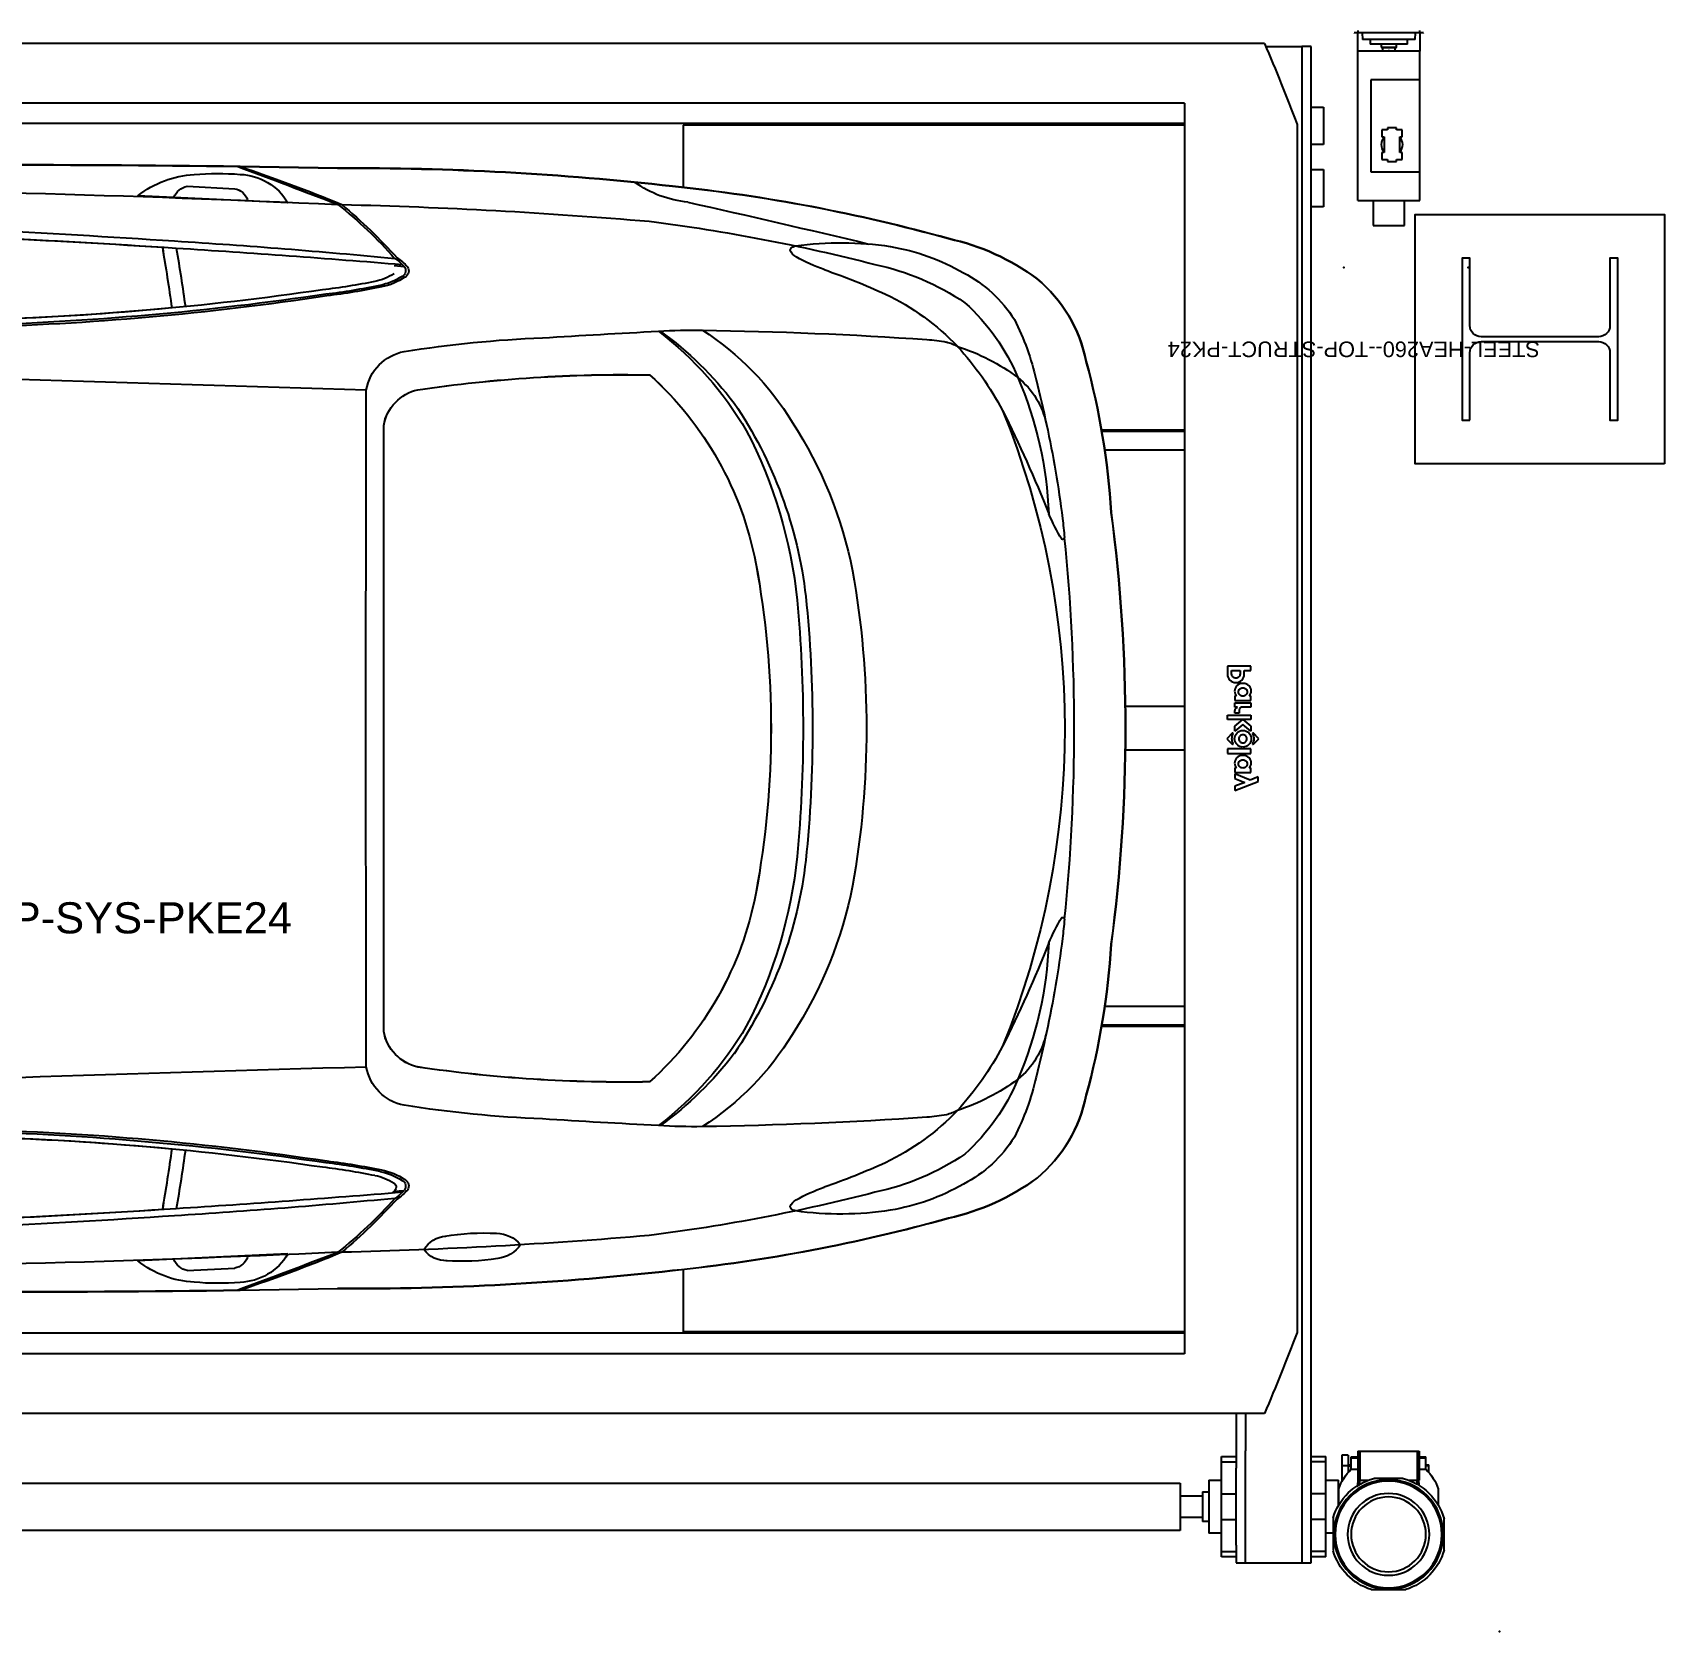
# Model space of a CAD drawing. Header units: millimetres. Extents: x 1822 to 16527, y -301 to 9797.
# Drawn here: x 3869.9 to 4131.9, y 5526.7 to 5783.5 of the extents above; entities that cross this region are included whole.
import ezdxf

# ---------------------------------------------------------------- set-up
doc = ezdxf.new("R2010")
doc.units = ezdxf.units.MM
doc.linetypes.add('PHANTOM', pattern=[12.7, 6.35, -1.27, 1.27, -1.27, 1.27, -1.27])
for name, color, linetype in [('PK24-LOGO', 7, 'Continuous'), ('PK24E', 7, 'Continuous'), ('PK24E-COMP-CAR', 7, 'Continuous'), ('PK24E-DATA', 7, 'Continuous'), ('PK24E-STRUCT-STEEL', 254, 'Continuous'), ('PKE24E-HIDDEN', 7, 'Continuous')]:
    doc.layers.add(name, color=color, linetype=linetype)
for name, color, linetype, true_color in [('PK24E-COMP-PALLET', 132, 'Continuous', 0x00b7c8), ('PK24E-HELPER', 253, 'PHANTOM', 0xa1a1a1), ('PK24E-SYS-LIFT', 31, 'Continuous', 0xffcc5a), ('PK24E-SYS-SHELF', 31, 'Continuous', 0xffcc5a)]:
    doc.layers.add(name, color=color, linetype=linetype, true_color=true_color)
doc.styles.get("Standard").update_dxf_attribs({"font": 'arial.ttf'})

# ---------------------------------------------------------------- blocks, each defined once
blk = doc.blocks.new('ELIFTTT-CHASIS--TOP-COMP-PKE24')
at = {"layer": 'PK24E-SYS-LIFT'}
for p, q in [((-284.75, 149.25), (-284.75, 145.25)), ((-283.91, 149.25), (-284.75, 149.25)), ((-279.75, 149.25), (-283.91, 149.25)), ((-279.75, 145.25), (-279.75, 149.25)), ((-287.25, 145.25), (-287.25, 140.65)), ((-277.25, 145.25), (-287.25, 145.25)), ((-277.25, 145.25), (-277.25, 121.25)), ((-279.35, 140.65), (-287.25, 140.65)), ((-287.25, 140.65), (-287.25, 125.85)), ((-283.48, 138.95), (-283.48, 138.62)), ((-282.02, 138.95), (-283.48, 138.95)), ((-282.02, 138.62), (-282.02, 138.95)), ((-279.35, 125.85), (-279.35, 140.65)), ((-284.4, 138.62), (-284.4, 137.52)), ((-283.48, 138.62), (-284.4, 138.62)), ((-284.4, 137.52), (-284.02, 137.52)), ((-284.02, 137.52), (-284.02, 134.98)), ((-281.1, 138.62), (-282.02, 138.62)), ((-281.48, 137.52), (-281.1, 137.52)), ((-281.48, 134.98), (-281.48, 137.52)), ((-281.1, 137.52), (-281.1, 138.62)), ((-284.4, 134.98), (-284.4, 133.88)), ((-284.02, 134.98), (-284.4, 134.98)), ((-284.4, 133.88), (-283.48, 133.88)), ((-283.48, 133.88), (-283.48, 133.55)), ((-282.02, 133.88), (-281.1, 133.88)), ((-282.02, 133.55), (-282.02, 133.88)), ((-281.1, 134.98), (-281.48, 134.98)), ((-281.1, 133.88), (-281.1, 134.98)), ((-283.48, 133.55), (-282.02, 133.55)), ((-287.25, 125.85), (-287.25, 121.25)), ((-287.25, 125.85), (-279.35, 125.85)), ((-287.25, 121.25), (-277.25, 121.25)), ((-287.25, 118.3), (-287.25, 121.25)), ((-283.4, 120.7), (-283.5, 120.6)), ((-283.5, 120.6), (-283.5, 120.1)), ((-281, 120.6), (-283.5, 120.6)), ((-283.4, 120.7), (-281.1, 120.7)), ((-283.25, 121.25), (-283.25, 120.7)), ((-281.25, 120.7), (-281.25, 121.25)), ((-281, 120.6), (-281.1, 120.7)), ((-281, 120.1), (-281, 120.6)), ((-277.25, 121.25), (-277.25, 118.3)), ((-287.82, 118.3), (-287.22, 118.3)), ((-287.22, 118.3), (-287.24, 117.91)), ((-287.22, 118.3), (-277.28, 118.3)), ((-286.47, 119.4), (-286.53, 118.3)), ((-286.47, 119.4), (-278.03, 119.4)), ((-285.25, 120.1), (-285.25, 119.4)), ((-285.25, 120.1), (-279.25, 120.1)), ((-279.25, 119.4), (-279.25, 120.1)), ((-277.97, 118.3), (-278.03, 119.4)), ((-277.26, 117.91), (-277.28, 118.3)), ((-277.28, 118.3), (-276.68, 118.3))]:
    blk.add_line(p, q, dxfattribs=at)
for start, end in [(137.63, 222.37), (317.63, 42.37)]:
    blk.add_arc((-282.75, 136.25), 1.72, start, end, dxfattribs=at)
for points, knots in [([(-282.41, 121.25), (-282.39, 121.24), (-282.34, 121.21), (-282.25, 121.2), (-282.16, 121.21), (-282.11, 121.24), (-282.09, 121.25)], [0, 0, 0, 0, 0.230406, 0.49981, 0.78779, 1, 1, 1, 1]), ([(-287.82, 118.3), (-287.82, 118.3), (-287.83, 118.3), (-287.83, 118.28), (-287.83, 118.28)], [0, 0, 0, 0, 0.487803, 1, 1, 1, 1]), ([(-276.67, 118.28), (-276.67, 118.28), (-276.67, 118.3), (-276.68, 118.3), (-276.68, 118.3)], [0, 0, 0, 0, 0.485402, 1, 1, 1, 1])]:
    blk.add_open_spline(points, degree=3, knots=knots, dxfattribs=at)
blk = doc.blocks.new('STEEL-HEA260--TOP-STRUCT-PK24')
at = {"layer": 'PK24E-STRUCT-STEEL', "color": 8, "true_color": 0x808080}
blk.add_lwpolyline([(11.25, 13), (11.25, 2.175, -0.4142136), (9.45, 0.375), (-9.45, 0.375, -0.4142136), (-11.25, 2.175), (-11.25, 13), (-12.5, 13), (-12.5, -13), (-11.25, -13), (-11.25, -2.175, -0.4142136), (-9.45, -0.375), (9.45, -0.375, -0.4142136), (11.25, -2.175), (11.25, -13), (12.5, -13), (12.5, 13)], format="xyb", close=True, dxfattribs=at)
at = {"layer": 'PKE24E-HIDDEN'}
blk.add_attdef('COMP_TYPE', (0, 0.375), '', height=2.5, dxfattribs=at)
blk = doc.blocks.new('STEEL-HEA260-WPLATE-TOP-STRUCT-PK24')
at = {"layer": 'PK24E-STRUCT-STEEL', "color": 8, "true_color": 0x808080}
blk.add_lwpolyline([(-20, 20), (20, 20), (20, -20), (-20, -20)], close=True, dxfattribs=at)
blk.add_blockref('STEEL-HEA260--TOP-STRUCT-PK24', (0, 0)).add_auto_attribs({'COMP_TYPE': 'STEEL-HEA260--TOP-STRUCT-PK24'})
blk = doc.blocks.new('ELIFT-COLUMNS--TOP-COMP-PKE24')
blk.add_blockref('STEEL-HEA260-WPLATE-TOP-STRUCT-PK24', (-306.5, 167.5))
blk = doc.blocks.new('ELIFTTT---TOP-SYS-PKE24')
for name in ['ELIFT-COLUMNS--TOP-COMP-PKE24', 'ELIFTTT-CHASIS--TOP-COMP-PKE24']:
    blk.add_blockref(name, (0, 0))
at = {"layer": 'PK24E-DATA'}
for tag, p in [('COMP_TYPE', (3.47, 12.51)), ('LAYOUT_ID', (3.47, 2.51)), ('SYSTEM_ID', (3.47, -7.49)), ('CARRIER_ID', (3.47, -17.49)), ('CON_CARS', (3.47, -27.49))]:
    blk.add_attdef(tag, p, '', height=5, dxfattribs=at)
blk = doc.blocks.new('SEDAN---TOP-COMP-PKE24')
at = {"layer": 'PK24E-COMP-CAR'}
for p, q in [((97.78, 90.23), (113.41, 89.96)), ((89.22, 87.05), (96.9, 86.66)), ((105.43, 84.4), (81.33, 85.52)), ((122.48, 74.33), (122.11, 74.63)), ((122.48, 74.33), (124.09, 74.18)), ((123.8, 74.5), (124.09, 74.18)), ((120.81, 48.65), (120.81, -48.65)), ((122.48, -74.33), (124.09, -74.18)), ((123.8, -74.5), (124.09, -74.18)), ((105.43, -84.4), (81.33, -85.52)), ((89.22, -87.05), (96.9, -86.66)), ((97.78, -90.23), (113.41, -89.96))]:
    blk.add_line(p, q, dxfattribs=at)
blk.add_lwpolyline([(10.57, 90.02, -0.008053), (97.78, 90.23), (113.41, 89.96, -0.029408), (167.21, 87.06, -0.042052), (211.54, 78.64, -0.105095), (225.75, 72.2, -0.171896), (233.64, 58.91, -0.050927), (237.67, 34.67, -0.065564), (237.67, -34.67, -0.050927), (233.64, -58.91, -0.171896), (225.75, -72.2, -0.105095), (211.54, -78.64, -0.042052), (167.21, -87.06, -0.029408), (113.41, -89.96), (97.78, -90.23, -0.008053), (10.57, -90.02, -0.000309)], format="xyb", dxfattribs=at)
for points in [[(25.28, 80.15, -0.016235), (28.25, 65.14, 0.00745), (54.29, 65.56, 0.017199), (86.77, 67.51, 0.008624), (85.26, 77.28, 0.007485)], [(126.3, 54.38, 0.304088), (120.81, 48.65), (120.81, -48.65, 0.304088), (126.3, -54.38, 0.041268), (163.52, -56.77, 0.163886), (180.58, -26.5, 0.091893), (180.58, 26.5, 0.163886), (163.52, 56.77, 0.041268)], [(28.25, -65.14, -0.016235), (25.28, -80.15, 0.007485), (85.26, -77.28, 0.008624), (86.77, -67.51, 0.017199), (54.29, -65.56, 0.00745)]]:
    blk.add_lwpolyline(points, format="xyb", close=True, dxfattribs=at)
for centre, radius, start, end in [((60.59, -2617.2), 2707.68, 89.21283, 91.05848), ((94.26, 47.96), 41.15, 85.1459, 95.4212), ((-293.91, -966.2), 1126.56, 68.80125, 69.67692), ((7.29, -176.06), 281.25, 67.6811, 71.2298), ((115.73, -368.46), 458.42, 83.5521, 90.29), ((0.75, -2315.17), 2401.94, 87.31052, 89.70092), ((91.15, 73.14), 15.8, 92.8336, 128.4058), ((89.88, 84.08), 3.04, 102.5121, 156.3046), ((96.44, 84.06), 2.64, 18.3022, 80.0312), ((97.45, 79.7), 9.26, 30.4462, 88.2202), ((139.42, -180.22), 268.73, 74.431, 84.063), ((69.93, 29.14), 70.13, 41.3553, 51.6379), ((94.27, -735.78), 820.14, 85.15985, 88.61477), ((53.37, 12.12), 94.18, 42.3548, 49.8521), ((130.81, 81.06), 4.42, 87.5979, 143.4152), ((133.45, 49.46), 36.11, 80.9538, 94.1886), ((138.58, 80.08), 5.07, 34.0026, 83.7533), ((-33.65, -1742.8), 1825.08, 86.20281, 88.16358), ((131.06, 85.96), 4.42, 210.8879, 266.7052), ((136.82, 117.13), 36.11, 260.1145, 273.3493), ((138.88, 86.15), 5.07, 270.5498, 320.3005), ((126.83, -208.42), 292.15, 75.5537, 82.7962), ((-40.59, -1924.38), 2005.61, 86.33841, 88.1264), ((203.48, 42), 37.52, 53.5971, 77.5949), ((-197.26, 28.6), 286.68, 7.7985, 9.7757), ((19.59, -1003.28), 1083.66, 84.54654, 86.42201), ((-192.67, 28.85), 284.29, 7.8575, 9.7787), ((-42.72, -1961.75), 2043.04, 85.32494, 86.34579), ((186.57, 76.77), 0.494, 129.2513, 176.9497), ((187.85, 77.41), 1.87, 199.2077, 244.3684), ((187.48, 75.5), 2.05, 104.9203, 126.3831), ((194.18, 25.29), 52.7, 81.2711, 97.8931), ((196.47, 42.86), 34.98, 60.0524, 80.5948), ((121.98, 73.67), 0.827, 307.5335, 52.783), ((118.65, 69.33), 7.29, 45.0659, 57.3941), ((119.22, 69.61), 7.04, 39.9295, 57.8756), ((123.26, 73.51), 1.07, 299.4491, 38.8727), ((123.66, 73.47), 1.17, 299.3514, 34.4026), ((200.54, 99.37), 27.23, 240.2717, 250.7282), ((156.6, -28.17), 107.67, 65.4151, 71.057), ((191.31, 34.66), 40.71, 55.877, 78.0896), ((98.54, 174.84), 105.16, 276.7852, 281.4395), ((98.59, 175.86), 106.94, 276.9364, 281.6426), ((98.5, 176.78), 108.13, 277.0023, 281.7071), ((117.61, 80.7), 9.1, 281.3583, 302.3899), ((118.02, 81.66), 10.75, 281.5451, 302.4414), ((118.64, 80.77), 10.03, 280.3524, 303.9003), ((204.14, 54.36), 21.21, 32.1506, 62.5032), ((210.94, 54.42), 23.14, 11.2056, 50.22), ((42.27, 538.54), 473.13, 271.4558, 278.3489), ((40.47, 551.19), 486.69, 271.641, 278.3926), ((43.18, 517.82), 453.56, 271.423, 278.6866), ((184.17, 33.83), 39.83, 43.7152, 64.3709), ((191.91, 43.6), 33.28, 22.4936, 48.0772), ((185.1, 46.71), 41.56, 12.9085, 27.0964), ((250.68, -1623.18), 1689.13, 92.90937, 93.54287), ((170.81, -28.86), 92.82, 89.2731, 93.6198), ((131.82, 20.25), 54.69, 30.2777, 52.7207), ((131.89, 17.61), 56.95, 37.4412, 54.1701), ((161.23, -630.98), 695.01, 86.13621, 89.11285), ((146.89, 24.97), 46.36, 31.4915, 57.2212), ((125.55, 53), 7.66, 100.9038, 169.9775), ((154.02, -128.07), 190.95, 92.3174, 99.017), ((205.84, 33.15), 29.38, 79.4948, 85.6599), ((209.09, 54.07), 8.25, 62.0609, 75.2343), ((202.54, 29.3), 33.7, 53.3329, 71.9981), ((176.71, 28.17), 49.14, 27.7511, 42.4711), ((396.89, 10097.96), 10047.5, 267.772041, 268.409436), ((116.96, 27.06), 120.95, 3.6064, 15.2679), ((159.36, -169.54), 226.34, 88.9472, 98.3998), ((127.12, 16.32), 54.42, 10.7856, 48.0145), ((214.75, 46.36), 12.73, 11.1246, 51.5606), ((165.67, 31.9), 62.01, 2.3622, 23.2046), ((73.91, 17.65), 156.47, 11.4902, 14.1867), ((38507.92, 0), 38389.96, 179.918916, 180.081084), ((127.83, 47.42), 7.13, 102.4032, 170.0587), ((119.54, 13.27), 69.51, 6.5279, 34.0955), ((94.81, 0), 135.38, 337.8449, 22.1551), ((32.35, -43.02), 210.09, 21.6408, 26.6018), ((111.67, 12.78), 75.95, 5.882, 27.4799), ((127.86, 11.49), 69.65, 11.4325, 32.7677), ((75.67, 15.25), 155.25, 6.8321, 12.4866), ((261.66, 49.18), 37.08, 203.3989, 210.465), ((-25.6, 0), 265.54, 352.4977, 7.5023), ((188.44, 27.93), 41.78, 3.7238, 7.9632), ((229.84, 30.63), 0.284, 239.4556, 4.0705), ((-71.6, 0.01), 303.27, 354.2027, 5.7986), ((37.61, 0), 145.4, 349.4993, 10.5007), ((53.43, 0), 144.91, 349.9468, 10.0532), ((-17.83, 0), 207.52, 354.1451, 5.8549), ((-35.79, 0), 223.95, 354.7316, 5.2684), ((111.67, -12.78), 75.95, 332.5201, 354.118), ((119.54, -13.27), 69.51, 325.9045, 353.4721), ((127.86, -11.49), 69.65, 327.2323, 348.5675), ((127.12, -16.32), 54.42, 311.9855, 349.2144), ((261.66, -49.18), 37.08, 149.535, 156.6011), ((229.84, -30.63), 0.284, 355.9295, 120.5444), ((188.44, -27.93), 41.78, 352.0368, 356.2762), ((75.67, -15.25), 155.25, 347.5134, 353.1679), ((32.35, 43.02), 210.09, 333.3982, 338.3592), ((165.67, -31.9), 62.01, 336.7954, 357.6378), ((116.96, -27.06), 120.95, 344.7321, 356.3936), ((127.83, -47.42), 7.13, 189.9413, 257.5968), ((131.82, -20.25), 54.69, 307.2793, 329.7223), ((146.89, -24.97), 46.36, 302.7788, 328.5085), ((214.75, -46.36), 12.73, 308.4394, 348.8754), ((73.91, -17.65), 156.47, 345.8133, 348.5098), ((131.89, -17.61), 56.95, 305.8299, 322.5588), ((176.71, -28.17), 49.14, 317.5289, 332.2489), ((396.89, -10097.96), 10047.5, 91.590564, 92.227959), ((125.55, -53), 7.66, 190.0225, 259.0962), ((159.36, 169.54), 226.34, 261.6002, 271.0528), ((202.54, -29.3), 33.7, 288.0019, 306.6671), ((191.91, -43.6), 33.28, 311.9228, 337.5064), ((185.1, -46.71), 41.56, 332.9036, 347.0915), ((210.94, -54.42), 23.14, 309.78, 348.7944), ((154.02, 128.07), 190.95, 260.983, 267.6826), ((250.68, 1623.18), 1689.13, 266.45713, 267.09063), ((161.23, 630.98), 695.01, 270.88715, 273.86379), ((184.17, -33.83), 39.83, 295.6291, 316.2848), ((205.84, -33.15), 29.38, 274.3401, 280.5052), ((209.09, -54.07), 8.25, 284.7657, 297.9391), ((40.47, -551.19), 486.69, 81.6074, 88.359), ((43.18, -517.82), 453.56, 81.3134, 88.577), ((170.81, 28.86), 92.82, 266.3802, 270.7269), ((42.27, -538.54), 473.13, 81.6511, 88.5442), ((-197.26, -28.6), 286.68, 350.2243, 352.2015), ((-192.67, -28.85), 284.29, 350.2213, 352.1425), ((204.14, -54.36), 21.21, 297.4968, 327.8494), ((98.54, -174.84), 105.16, 78.5605, 83.2148), ((98.59, -175.86), 106.94, 78.3574, 83.0636), ((98.5, -176.78), 108.13, 78.2929, 82.9977), ((156.6, 28.17), 107.67, 288.943, 294.5849), ((191.31, -34.66), 40.71, 281.9104, 304.123), ((117.61, -80.7), 9.1, 57.6101, 78.6417), ((118.02, -81.66), 10.75, 57.5586, 78.4549), ((118.64, -80.77), 10.03, 56.0997, 79.6476), ((123.26, -73.51), 1.07, 321.1273, 60.5509), ((123.66, -73.47), 1.17, 325.5974, 60.6486), ((196.47, -42.86), 34.98, 279.4052, 299.9476), ((203.48, -42), 37.52, 282.4051, 306.4029), ((19.59, 1003.28), 1083.66, 273.57799, 275.45346), ((-42.72, 1961.75), 2043.04, 273.65421, 274.67506), ((69.93, -29.14), 70.13, 308.3621, 318.6447), ((53.37, -12.12), 94.18, 310.1479, 317.6452), ((118.65, -69.33), 7.29, 302.6059, 314.9341), ((119.22, -69.61), 7.04, 302.1244, 320.0705), ((126.83, 208.42), 292.15, 277.2038, 284.4463), ((187.85, -77.41), 1.87, 115.6316, 160.7923), ((200.54, -99.37), 27.23, 109.2718, 119.7283), ((-33.65, 1742.8), 1825.08, 271.83642, 273.79719), ((-40.59, 1924.38), 2005.61, 271.8736, 273.66159), ((-246.73, 1783.89), 1914.22, 282.56403, 283.45609), ((186.57, -76.77), 0.494, 183.0503, 230.7487), ((187.48, -75.5), 2.05, 233.6169, 255.0797), ((194.18, -25.29), 52.7, 262.1069, 278.7289), ((139.42, 180.22), 268.73, 275.937, 285.569), ((94.27, 735.78), 820.14, 271.38523, 274.84015), ((0.75, 2315.17), 2401.94, 270.29908, 272.68948), ((91.15, -73.14), 15.8, 231.5942, 267.1664), ((89.88, -84.08), 3.04, 203.6954, 257.4879), ((96.44, -84.06), 2.64, 279.9688, 341.6978), ((-293.91, 966.2), 1126.56, 290.32308, 291.19875), ((97.45, -79.7), 9.26, 271.7798, 329.5538), ((7.29, 176.06), 281.25, 288.7702, 292.3189), ((171.42, -102.14), 17.73, 95.6452, 125.5224), ((94.26, -47.96), 41.15, 264.5788, 274.8541), ((115.73, 368.46), 458.42, 269.71, 276.4479), ((60.59, 2617.2), 2707.68, 268.94152, 270.78717)]:
    blk.add_arc(centre, radius, start, end, dxfattribs=at)
blk = doc.blocks.new('LOGO----DECOR-PK24')
at = {"layer": 'PK24-LOGO'}
for p, q in [((-10, 2.13), (-8.71, 2.13)), ((-10, -1.62), (-10, 2.13)), ((-9.29, 1.47), (-9.29, 0.11)), ((-8.76, 1.47), (-9.29, 1.47)), ((-9.29, 0.11), (-8.76, 0.11)), ((-8.61, 1.46), (-8.76, 1.47)), ((-8.76, 0.11), (-8.61, 0.13)), ((-8.71, 2.13), (-8.43, 2.11)), ((-8.48, 1.42), (-8.61, 1.46)), ((-8.61, 0.13), (-8.48, 0.17)), ((-8.36, 1.35), (-8.48, 1.42)), ((-8.48, 0.17), (-8.36, 0.23)), ((-8.43, 2.11), (-8.3, 2.07)), ((-8.26, 1.27), (-8.36, 1.35)), ((-8.36, 0.23), (-8.26, 0.31)), ((-8.3, 2.07), (-8.17, 2.03)), ((-8.19, 1.17), (-8.26, 1.27)), ((-8.26, 0.31), (-8.19, 0.41)), ((-8.13, 1.05), (-8.19, 1.17)), ((-8.19, 0.41), (-8.13, 0.53)), ((-8.17, 2.03), (-7.94, 1.9)), ((-8.09, 0.93), (-8.13, 1.05)), ((-8.13, 0.53), (-8.09, 0.66)), ((-8.08, 0.79), (-8.09, 0.93)), ((-8.09, 0.66), (-8.08, 0.79)), ((-7.94, 1.9), (-7.74, 1.74)), ((-7.74, 1.74), (-7.58, 1.55)), ((-7.58, 0.04), (-7.74, -0.16)), ((-7.58, 1.55), (-7.46, 1.32)), ((-7.46, 0.27), (-7.58, 0.04)), ((-7.46, 1.32), (-7.38, 1.06)), ((-7.38, 0.52), (-7.46, 0.27)), ((-7.38, 1.06), (-7.36, 0.79)), ((-7.36, 0.79), (-7.38, 0.52)), ((-7.19, -0.02), (-7.16, 0.13)), ((-7.16, 0.13), (-7.11, 0.26)), ((-7.11, 0.26), (-6.98, 0.49)), ((-6.98, 0.49), (-6.82, 0.68)), ((-6.82, 0.68), (-6.62, 0.82)), ((-6.62, 0.82), (-6.41, 0.92)), ((-6.42, 0.06), (-6.48, -0.05)), ((-6.33, 0.17), (-6.42, 0.06)), ((-6.41, 0.92), (-6.19, 0.98)), ((-6.23, 0.25), (-6.33, 0.17)), ((-6.11, 0.31), (-6.23, 0.25)), ((-6.19, 0.98), (-5.97, 1)), ((-5.98, 0.35), (-6.11, 0.31)), ((-5.84, 0.36), (-5.98, 0.35)), ((-5.97, 1), (-5.74, 0.98)), ((-5.71, 0.35), (-5.84, 0.36)), ((-5.74, 0.98), (-5.53, 0.92)), ((-5.58, 0.31), (-5.71, 0.35)), ((-5.47, 0.24), (-5.58, 0.31)), ((-5.53, 0.92), (-5.35, 0.82)), ((-5.37, 0.16), (-5.47, 0.24)), ((-5.29, 0.06), (-5.37, 0.16)), ((-5.35, 0.82), (-5.21, 0.7)), ((-5.23, -0.06), (-5.29, 0.06)), ((-5.21, 0.7), (-5.21, 0.95)), ((-5.21, 0.95), (-4.5, 0.95)), ((-4.5, 0.95), (-4.5, -1.62)), ((-3.41, 0.95), (-4.11, 0.95)), ((-4.11, 0.95), (-4.11, -1.62)), ((-3.41, 0.53), (-3.41, 0.95)), ((-3.36, 0.62), (-3.41, 0.53)), ((-3.37, -0.03), (-3.32, 0.06)), ((-3.29, 0.71), (-3.36, 0.62)), ((-3.32, 0.06), (-3.26, 0.13)), ((-3.22, 0.78), (-3.29, 0.71)), ((-3.26, 0.13), (-3.19, 0.19)), ((-3.14, 0.84), (-3.22, 0.78)), ((-3.19, 0.19), (-3.11, 0.23)), ((-3.05, 0.89), (-3.14, 0.84)), ((-3.11, 0.23), (-3.02, 0.26)), ((-2.94, 0.92), (-3.05, 0.89)), ((-3.02, 0.26), (-2.92, 0.27)), ((-2.83, 0.94), (-2.94, 0.92)), ((-2.92, 0.27), (-2.42, 0.27)), ((-2.7, 0.95), (-2.83, 0.94)), ((-2.42, 0.95), (-2.7, 0.95)), ((-2.42, 0.27), (-2.42, 0.95)), ((-1.42, 2.13), (-2.13, 2.13)), ((-2.13, 2.13), (-2.13, -1.62)), ((-1.42, -1.62), (-1.42, 2.13)), ((-0.37, 0.95), (-1.42, -0.33)), ((-0.61, -0.33), (0.44, 0.95)), ((0.44, 0.95), (-0.37, 0.95)), ((0.44, 0.19), (0.36, -0.06)), ((0.56, 0.41), (0.44, 0.19)), ((0.72, 0.61), (0.56, 0.41)), ((0.92, 0.77), (0.72, 0.61)), ((0.77, 1.32), (0.79, 1.37)), ((0.78, 1.26), (0.77, 1.32)), ((0.81, 1.24), (0.78, 1.26)), ((0.79, 1.37), (1.61, 2.19)), ((0.85, 1.23), (0.81, 1.24)), ((0.89, 1.24), (0.85, 1.23)), ((1.07, 1.32), (0.89, 1.24)), ((1.15, 0.9), (0.92, 0.77)), ((1.27, 1.37), (1.07, 1.32)), ((1.07, -0.08), (1.13, 0.03)), ((1.13, 0.03), (1.21, 0.12)), ((1.4, 0.98), (1.15, 0.9)), ((1.21, 0.12), (1.3, 0.2)), ((1.46, 1.41), (1.27, 1.37)), ((1.3, 0.2), (1.41, 0.26)), ((1.67, 1), (1.4, 0.98)), ((1.41, 0.26), (1.54, 0.3)), ((1.67, 1.42), (1.46, 1.41)), ((1.54, 0.3), (1.67, 0.31)), ((1.61, 2.19), (1.67, 2.21)), ((1.67, 2.21), (1.73, 2.19)), ((1.87, 1.41), (1.67, 1.42)), ((1.94, 0.98), (1.67, 1)), ((1.67, 0.31), (1.8, 0.3)), ((1.73, 2.19), (2.54, 1.37)), ((1.8, 0.3), (1.92, 0.26)), ((2.07, 1.37), (1.87, 1.41)), ((1.92, 0.26), (2.03, 0.2)), ((2.19, 0.9), (1.94, 0.98)), ((2.03, 0.2), (2.13, 0.12)), ((2.26, 1.32), (2.07, 1.37)), ((2.13, 0.12), (2.2, 0.03)), ((2.41, 0.77), (2.19, 0.9)), ((2.2, 0.03), (2.26, -0.08)), ((2.45, 1.24), (2.26, 1.32)), ((2.61, 0.61), (2.41, 0.77)), ((2.48, 1.23), (2.45, 1.24)), ((2.52, 1.24), (2.48, 1.23)), ((2.55, 1.26), (2.52, 1.24)), ((2.54, 1.37), (2.57, 1.32)), ((2.57, 1.32), (2.55, 1.26)), ((2.78, 0.41), (2.61, 0.61)), ((2.9, 0.19), (2.78, 0.41)), ((2.98, -0.06), (2.9, 0.19)), ((3.31, 2.13), (4.01, 2.13)), ((3.31, -1.62), (3.31, 2.13)), ((4.01, 2.13), (4.01, -1.62)), ((4.37, -0.02), (4.4, 0.13)), ((4.4, 0.13), (4.45, 0.26)), ((4.45, 0.26), (4.58, 0.49)), ((4.58, 0.49), (4.74, 0.68)), ((4.74, 0.68), (4.93, 0.82)), ((4.93, 0.82), (5.15, 0.92)), ((5.14, 0.06), (5.08, -0.05)), ((5.23, 0.17), (5.14, 0.06)), ((5.15, 0.92), (5.37, 0.98)), ((5.33, 0.25), (5.23, 0.17)), ((5.45, 0.31), (5.33, 0.25)), ((5.37, 0.98), (5.59, 1)), ((5.58, 0.35), (5.45, 0.31)), ((5.72, 0.36), (5.58, 0.35)), ((5.59, 1), (5.82, 0.98)), ((5.85, 0.35), (5.72, 0.36)), ((5.82, 0.98), (6.03, 0.92)), ((5.98, 0.31), (5.85, 0.35)), ((6.09, 0.24), (5.98, 0.31)), ((6.03, 0.92), (6.21, 0.82)), ((6.19, 0.16), (6.09, 0.24)), ((6.27, 0.06), (6.19, 0.16)), ((6.21, 0.82), (6.35, 0.7)), ((6.32, -0.06), (6.27, 0.06)), ((6.35, 0.7), (6.35, 0.95)), ((6.35, 0.95), (7.06, 0.95)), ((7.06, 0.95), (7.06, -1.62)), ((8.33, -1.51), (7.31, 0.95)), ((7.31, 0.95), (8.05, 0.95)), ((8.05, 0.95), (8.68, -0.63)), ((10, 0.95), (8.51, -2.81)), ((8.68, -0.63), (9.27, 0.95)), ((9.27, 0.95), (10, 0.95)), ((-9.29, -1.62), (-10, -1.62)), ((-8.71, -0.55), (-9.29, -0.55)), ((-9.29, -0.55), (-9.29, -1.62)), ((-8.43, -0.52), (-8.71, -0.55)), ((-8.3, -0.49), (-8.43, -0.52)), ((-8.17, -0.44), (-8.3, -0.49)), ((-7.94, -0.32), (-8.17, -0.44)), ((-7.74, -0.16), (-7.94, -0.32)), ((-7.22, -0.33), (-7.21, -0.17)), ((-7.21, -0.5), (-7.22, -0.33)), ((-7.21, -0.17), (-7.19, -0.02)), ((-7.19, -0.65), (-7.21, -0.5)), ((-7.16, -0.79), (-7.19, -0.65)), ((-7.1, -0.92), (-7.16, -0.79)), ((-6.97, -1.15), (-7.1, -0.92)), ((-6.81, -1.34), (-6.97, -1.15)), ((-6.62, -1.48), (-6.81, -1.34)), ((-6.41, -1.59), (-6.62, -1.48)), ((-6.52, -0.18), (-6.53, -0.33)), ((-6.53, -0.33), (-6.52, -0.47)), ((-6.48, -0.05), (-6.52, -0.18)), ((-6.52, -0.47), (-6.48, -0.6)), ((-6.48, -0.6), (-6.42, -0.72)), ((-6.42, -0.72), (-6.33, -0.82)), ((-6.19, -1.65), (-6.41, -1.59)), ((-6.33, -0.82), (-6.23, -0.9)), ((-6.23, -0.9), (-6.11, -0.97)), ((-5.98, -1.67), (-6.19, -1.65)), ((-6.11, -0.97), (-5.98, -1.01)), ((-5.98, -1.01), (-5.84, -1.02)), ((-5.74, -1.65), (-5.98, -1.67)), ((-5.84, -1.02), (-5.71, -1.01)), ((-5.53, -1.57), (-5.74, -1.65)), ((-5.71, -1.01), (-5.58, -0.97)), ((-5.58, -0.97), (-5.47, -0.9)), ((-5.35, -1.47), (-5.53, -1.57)), ((-5.47, -0.9), (-5.37, -0.82)), ((-5.37, -0.82), (-5.29, -0.72)), ((-5.21, -1.33), (-5.35, -1.47)), ((-5.29, -0.72), (-5.23, -0.6)), ((-5.2, -0.19), (-5.23, -0.06)), ((-5.23, -0.6), (-5.2, -0.47)), ((-5.21, -1.62), (-5.21, -1.33)), ((-5.21, -1.33), (-5.21, -1.33)), ((-4.5, -1.62), (-5.21, -1.62)), ((-5.19, -0.33), (-5.2, -0.19)), ((-5.2, -0.47), (-5.19, -0.33)), ((-4.11, -1.62), (-3.41, -1.62)), ((-3.41, -0.21), (-3.4, -0.12)), ((-3.41, -1.62), (-3.41, -0.21)), ((-3.4, -0.12), (-3.37, -0.03)), ((-2.13, -1.62), (-1.42, -1.62)), ((-1.42, -0.33), (-0.37, -1.62)), ((0.44, -1.62), (-0.61, -0.33)), ((-0.37, -1.62), (0.44, -1.62)), ((0.36, -0.06), (0.33, -0.33)), ((0.33, -0.33), (0.36, -0.6)), ((0.36, -0.6), (0.44, -0.85)), ((0.44, -0.85), (0.56, -1.08)), ((0.56, -1.08), (0.72, -1.28)), ((0.72, -1.28), (0.92, -1.44)), ((0.77, -1.98), (0.78, -1.93)), ((0.79, -2.04), (0.77, -1.98)), ((0.78, -1.93), (0.81, -1.9)), ((1.61, -2.85), (0.79, -2.04)), ((0.81, -1.9), (0.85, -1.89)), ((0.85, -1.89), (0.89, -1.9)), ((0.89, -1.9), (1.07, -1.98)), ((0.92, -1.44), (1.15, -1.56)), ((1.02, -0.33), (1.03, -0.2)), ((1.03, -0.46), (1.02, -0.33)), ((1.03, -0.2), (1.07, -0.08)), ((1.07, -0.59), (1.03, -0.46)), ((1.13, -0.7), (1.07, -0.59)), ((1.07, -1.98), (1.27, -2.04)), ((1.21, -0.79), (1.13, -0.7)), ((1.15, -1.56), (1.4, -1.64)), ((1.3, -0.87), (1.21, -0.79)), ((1.27, -2.04), (1.46, -2.07)), ((1.41, -0.93), (1.3, -0.87)), ((1.4, -1.64), (1.67, -1.67)), ((1.54, -0.97), (1.41, -0.93)), ((1.46, -2.07), (1.67, -2.09)), ((1.67, -0.98), (1.54, -0.97)), ((1.8, -0.97), (1.67, -0.98)), ((1.67, -1.67), (1.94, -1.64)), ((1.67, -2.09), (1.87, -2.07)), ((2.54, -2.04), (1.73, -2.85)), ((1.92, -0.93), (1.8, -0.97)), ((1.87, -2.07), (2.07, -2.04)), ((2.03, -0.87), (1.92, -0.93)), ((1.94, -1.64), (2.19, -1.56)), ((2.13, -0.79), (2.03, -0.87)), ((2.07, -2.04), (2.26, -1.98)), ((2.2, -0.7), (2.13, -0.79)), ((2.19, -1.56), (2.41, -1.44)), ((2.26, -0.59), (2.2, -0.7)), ((2.26, -0.08), (2.3, -0.2)), ((2.3, -0.46), (2.26, -0.59)), ((2.26, -1.98), (2.45, -1.9)), ((2.3, -0.2), (2.31, -0.33)), ((2.31, -0.33), (2.3, -0.46)), ((2.41, -1.44), (2.61, -1.28)), ((2.45, -1.9), (2.48, -1.89)), ((2.48, -1.89), (2.52, -1.9)), ((2.52, -1.9), (2.55, -1.93)), ((2.57, -1.98), (2.54, -2.04)), ((2.55, -1.93), (2.57, -1.98)), ((2.61, -1.28), (2.78, -1.08)), ((2.78, -1.08), (2.9, -0.85)), ((2.9, -0.85), (2.98, -0.6)), ((3, -0.33), (2.98, -0.06)), ((2.98, -0.6), (3, -0.33)), ((4.01, -1.62), (3.31, -1.62)), ((4.34, -0.17), (4.37, -0.02)), ((4.34, -0.33), (4.34, -0.17)), ((4.34, -0.5), (4.34, -0.33)), ((4.37, -0.65), (4.34, -0.5)), ((4.4, -0.79), (4.37, -0.65)), ((4.46, -0.92), (4.4, -0.79)), ((4.59, -1.15), (4.46, -0.92)), ((4.75, -1.34), (4.59, -1.15)), ((4.94, -1.48), (4.75, -1.34)), ((5.15, -1.59), (4.94, -1.48)), ((5.04, -0.18), (5.03, -0.33)), ((5.03, -0.33), (5.04, -0.47)), ((5.08, -0.05), (5.04, -0.18)), ((5.04, -0.47), (5.08, -0.6)), ((5.08, -0.6), (5.14, -0.72)), ((5.14, -0.72), (5.23, -0.82)), ((5.37, -1.65), (5.15, -1.59)), ((5.23, -0.82), (5.33, -0.9)), ((5.33, -0.9), (5.45, -0.97)), ((5.58, -1.67), (5.37, -1.65)), ((5.45, -0.97), (5.58, -1.01)), ((5.58, -1.01), (5.72, -1.02)), ((5.81, -1.65), (5.58, -1.67)), ((5.72, -1.02), (5.85, -1.01)), ((6.03, -1.57), (5.81, -1.65)), ((5.85, -1.01), (5.98, -0.97)), ((5.98, -0.97), (6.09, -0.9)), ((6.21, -1.47), (6.03, -1.57)), ((6.09, -0.9), (6.19, -0.82)), ((6.19, -0.82), (6.27, -0.72)), ((6.35, -1.33), (6.21, -1.47)), ((6.27, -0.72), (6.32, -0.6)), ((6.36, -0.19), (6.32, -0.06)), ((6.32, -0.6), (6.36, -0.47)), ((6.35, -1.62), (6.35, -1.33)), ((6.35, -1.33), (6.35, -1.33)), ((7.06, -1.62), (6.35, -1.62)), ((6.37, -0.33), (6.36, -0.19)), ((6.36, -0.47), (6.37, -0.33)), ((7.8, -2.81), (8.33, -1.51)), ((1.67, -2.88), (1.61, -2.85)), ((1.73, -2.85), (1.67, -2.88)), ((8.51, -2.81), (7.8, -2.81))]:
    blk.add_line(p, q, dxfattribs=at)
blk = doc.blocks.new('*U4')
at = {"layer": 'PK24E-COMP-PALLET'}
for p, q in [((262.27, 110), (-262.27, 110)), ((249.45, 100.42), (-64.64, 100.42)), ((249.45, -100.42), (249.45, 100.42)), ((249.45, 97.11), (-66.08, 97.11)), ((267.5, -96.99), (267.5, 96.99)), ((168.92, 86.88), (168.92, 96.89)), ((249.45, 96.89), (168.92, 96.89)), ((249.45, 47.89), (236.1, 47.89)), ((249.45, 47.67), (236.14, 47.67)), ((249.45, 44.65), (236.63, 44.65)), ((249.45, 3.52), (239.92, 3.52)), ((249.45, -3.52), (239.92, -3.52)), ((249.45, -44.65), (236.63, -44.65)), ((249.45, -47.89), (236.1, -47.89)), ((249.45, -47.67), (236.14, -47.67)), ((168.92, -96.89), (168.92, -86.88)), ((249.45, -96.89), (168.92, -96.89)), ((249.45, -97.11), (-66.08, -97.11)), ((249.45, -100.42), (-64.64, -100.42)), ((262.27, -110), (-262.27, -110))]:
    blk.add_line(p, q, dxfattribs=at)
for start, end in [(20.4566, 23.3531), (336.6469, 339.5434)]:
    blk.add_arc((7.5, 0), 277.5, start, end, dxfattribs=at)
at = {"linetype": 'Continuous', "rotation": 90}
blk.add_blockref('LOGO----DECOR-PK24', (258.47, 0), dxfattribs=at)
at = {"layer": 'PK24E'}
blk.add_blockref('SEDAN---TOP-COMP-PKE24', (0, 0), dxfattribs=at)
blk = doc.blocks.new('*U25')
at = {"layer": 'PK24E-HELPER'}
for p in [(300, 145), (275, -74), (295, -74)]:
    blk.add_point(p, dxfattribs=at)
at = {"layer": 'PK24E-SYS-SHELF'}
for p, q in [((279.41, 138.28), (284.97, 138.28)), ((257.75, 131.16), (257.75, 133.98)), ((257.75, 133.98), (259.25, 133.98)), ((259.25, 133.98), (259.25, 116)), ((259.25, 133.98), (268.25, 133.98)), ((268.25, -109.5), (268.25, 133.98)), ((268.25, 133.98), (269.75, 133.98)), ((269.75, 133.98), (269.75, 131.16)), ((257.75, 133.03), (255.35, 133.03)), ((255.35, 133.03), (255.35, 132.18)), ((255.35, 132.18), (257.75, 132.18)), ((255.35, 132.18), (255.35, 127.02)), ((257.75, 131.16), (257.75, 127.02)), ((272.15, 133.03), (269.75, 133.03)), ((272.15, 132.18), (269.75, 132.18)), ((269.75, 131.16), (269.75, 127.02)), ((272.15, 133.03), (272.15, 132.18)), ((272.15, 132.18), (272.15, 127.02)), ((273.29, 126.82), (273.29, 132.04)), ((291.11, 131.96), (291.11, 126.9)), ((248.75, 128.78), (-248.75, 128.78)), ((248.75, 121.18), (248.75, 128.78)), ((255.35, 129.23), (253.35, 129.23)), ((253.35, 120.73), (253.35, 129.23)), ((273.29, 129.23), (272.15, 129.23)), ((252.31, 126.73), (248.75, 126.73)), ((253.35, 127.38), (252.31, 127.38)), ((252.31, 122.58), (252.31, 127.38)), ((255.35, 127.02), (255.35, 122.94)), ((255.35, 127.02), (257.75, 127.02)), ((257.75, 127.02), (257.75, 122.94)), ((272.15, 127.02), (269.75, 127.02)), ((269.75, 127.02), (269.75, 122.94)), ((272.15, 127.02), (272.15, 122.94)), ((248.75, 123.23), (252.31, 123.23)), ((274.15, 124.81), (274.15, 120.73)), ((274.19, 124.74), (274.19, 122.11)), ((290.19, 122.11), (290.19, 124.74)), ((-248.75, 121.18), (248.75, 121.18)), ((252.31, 122.58), (253.35, 122.58)), ((253.35, 120.73), (255.35, 120.73)), ((255.35, 122.94), (257.75, 122.94)), ((255.35, 122.94), (255.35, 117.78)), ((257.75, 122.94), (257.75, 118.8)), ((272.15, 122.94), (269.75, 122.94)), ((269.75, 122.94), (269.75, 118.8)), ((272.15, 122.94), (272.15, 117.78)), ((272.15, 120.73), (274.15, 120.73)), ((274.15, 122.58), (274.19, 122.58)), ((274.69, 118.41), (274.69, 120.98)), ((277.24, 116.08), (277.24, 120.73)), ((277.24, 120.73), (277.6, 120.73)), ((277.29, 121.55), (277.31, 120.73)), ((277.6, 116.08), (277.6, 120.73)), ((277.6, 120.73), (278.98, 120.73)), ((277.61, 121.37), (277.61, 120.73)), ((285.4, 120.73), (286.78, 120.73)), ((286.77, 121.37), (286.77, 120.73)), ((286.78, 116.08), (286.78, 120.73)), ((286.78, 120.73), (287.14, 120.73)), ((287.09, 121.55), (287.07, 120.73)), ((287.14, 116.08), (287.14, 120.73)), ((257.75, 116), (257.75, 118.8)), ((269.75, 118.8), (269.75, -109.5)), ((275.69, 118.41), (274.69, 118.41)), ((274.69, 116.72), (274.69, 118.41)), ((275.69, 118.41), (275.69, 119.5)), ((275.69, 116.72), (275.69, 118.41)), ((275.69, 118.41), (276.17, 118.41)), ((275.69, 118.28), (276.17, 118.28)), ((276.17, 118.98), (277.24, 118.98)), ((276.17, 118.98), (276.17, 117.18)), ((284.53, 120.46), (279.85, 120.46)), ((287.14, 118.98), (288.21, 118.98)), ((288.21, 118.98), (288.21, 117.18)), ((288.69, 118.41), (288.21, 118.41)), ((288.21, 118.28), (288.69, 118.28)), ((288.69, 119.5), (288.69, 118.41)), ((288.69, 118.41), (288.69, 118.28)), ((255.35, 117.78), (257.75, 117.78)), ((255.35, 117.78), (255.35, 116.93)), ((255.35, 116.93), (257.75, 116.93)), ((257.75, 110), (257.75, 116)), ((259.25, 110), (259.25, 116)), ((272.15, 117.78), (269.75, 117.78)), ((269.75, 116.93), (272.15, 116.93)), ((272.15, 117.78), (272.15, 116.93)), ((275.69, 116.72), (274.69, 116.72)), ((277.24, 117.18), (276.17, 117.18)), ((276.19, 117.18), (276.19, 116.98)), ((276.19, 116.98), (277.24, 116.98)), ((277.24, 116.08), (277.6, 116.08)), ((277.6, 116.08), (286.78, 116.08)), ((286.78, 116.08), (287.14, 116.08)), ((288.21, 117.18), (287.14, 117.18)), ((287.14, 116.98), (288.19, 116.98)), ((288.19, 117.18), (288.19, 116.98)), ((271.75, -83.75), (269.75, -83.75)), ((271.75, -89.75), (271.75, -83.75)), ((269.75, -89.75), (271.75, -89.75)), ((271.75, -93.75), (269.75, -93.75)), ((271.75, -99.75), (271.75, -93.75)), ((269.75, -99.75), (271.75, -99.75)), ((262.48, -109.5), (268.25, -109.5)), ((269.75, -109.5), (268.25, -109.5))]:
    blk.add_line(p, q, dxfattribs=at)
for radius in [8.8, 8.57, 6.57, 6.01]:
    blk.add_circle((282.19, 129.43), radius, dxfattribs=at)
for centre, radius, start, end in [((282.19, 129.43), 9.28, 107.412, 163.6518), ((282.19, 129.43), 9.28, 15.8087, 72.588), ((282.19, 129.43), 9.28, 196.3482, 255.3678), ((282.19, 129.43), 9.27, 284.6322, 344.1913), ((282.19, 124.98), 8.5, 199.7499, 224.9009), ((282.19, 124.98), 8.5, 315.0991, 340.2501)]:
    blk.add_arc(centre, radius, start, end, dxfattribs=at)
at = {"layer": 'PK24E'}
blk.add_blockref('*U4', (0, 0), dxfattribs=at)
at = {"layer": 'PK24E-DATA'}
for tag, p in [('COMP_TYPE', (2.85, 27.92)), ('LAYOUT_ID', (2.85, 17.92)), ('SYSTEM_ID', (2.85, 7.92)), ('CARRIER_ID', (2.85, -2.08)), ('CAR_TYPE', (2.85, -12.08))]:
    blk.add_attdef(tag, p, '', height=5, dxfattribs=at)

msp = doc.modelspace()

# ---------------------------------------------------------------- block references
at = {"rotation": 180}
msp.add_blockref('ELIFTTT---TOP-SYS-PKE24', (3805.441, 5901.733, -1.185), dxfattribs=at)
ref = msp.add_blockref('*U25', (3805.442, 5671.733, -1.185), dxfattribs=dict(xscale=-1, rotation=180.0003884123576))
ref.add_attrib('COMP_TYPE', 'SHELF-S-SED-TOP-SYS-PKE24', (3808.297, 5638.813, -1.185), dxfattribs={"layer": 'PK24E-DATA', "height": 5, "rotation": 0.00039})

doc.saveas('drawing.dxf')
